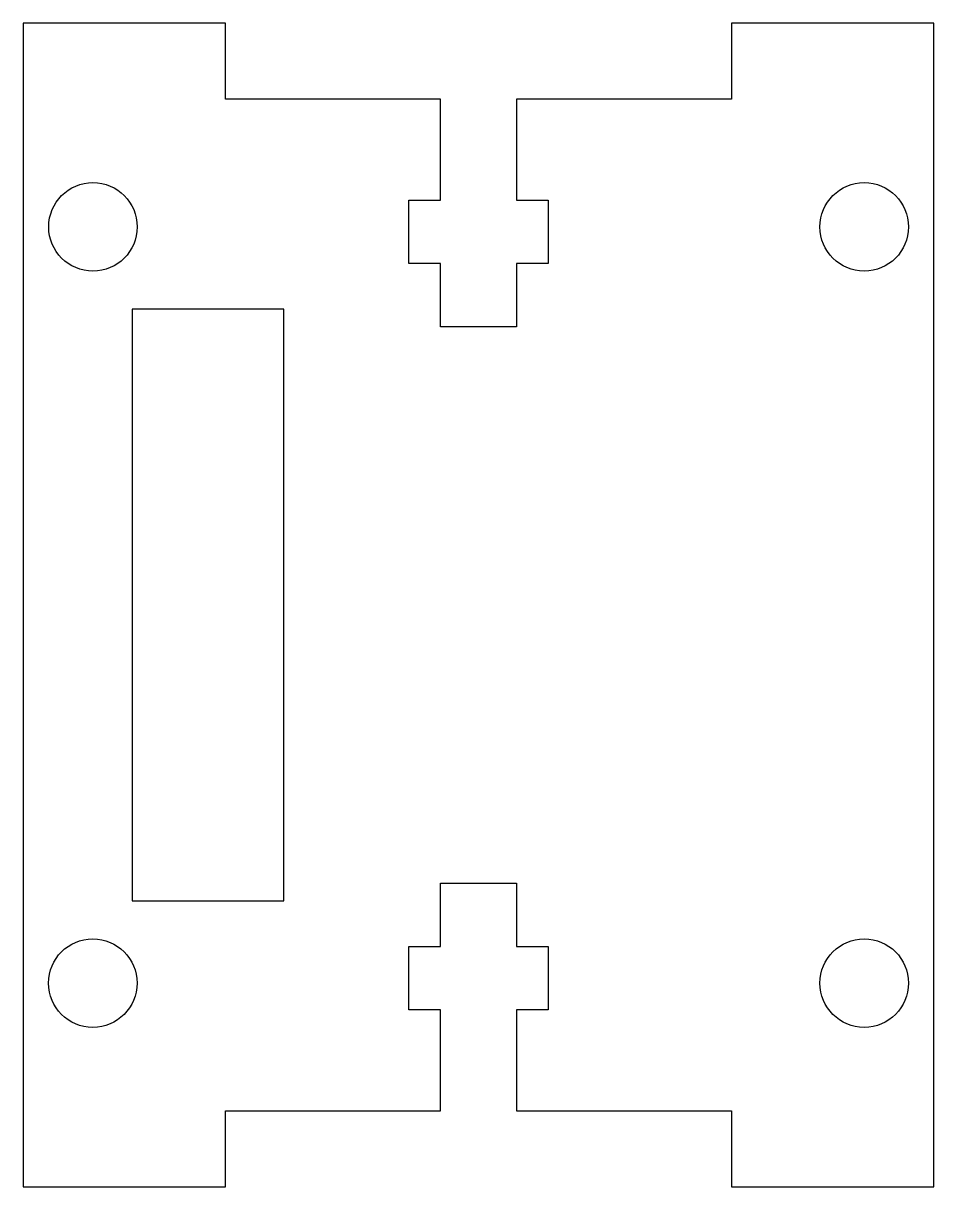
# Model space of a CAD drawing. Header units: millimetres. Extents: x -14.2 to 21.8, y -43 to 3.
import ezdxf

# ---------------------------------------------------------------- set-up
doc = ezdxf.new("R2010")
doc.units = ezdxf.units.MM

msp = doc.modelspace()

# ---------------------------------------------------------------- linework, layer by layer
at = {"color": 7, "linetype": 'Continuous', "lineweight": 25}
for p, q in [((-6.25, 3), (-14.25, 3)), ((-14.25, 3), (-14.25, -43)), ((-6.25, 0), (-6.25, 3)), ((21.75, 3), (13.75, 3)), ((13.75, 3), (13.75, 0)), ((21.75, -43), (21.75, 3)), ((2.25, 0), (-6.25, 0)), ((2.25, -4), (2.25, 0)), ((13.75, 0), (5.25, 0)), ((5.25, 0), (5.25, -4)), ((1, -6.5), (1, -4)), ((1, -4), (2.25, -4)), ((5.25, -4), (6.5, -4)), ((6.5, -4), (6.5, -6.5)), ((2.25, -6.5), (1, -6.5)), ((2.25, -9), (2.25, -6.5)), ((6.5, -6.5), (5.25, -6.5)), ((5.25, -6.5), (5.25, -9)), ((-9.95, -8.3), (-9.95, -31.7)), ((-3.95, -8.3), (-9.95, -8.3)), ((-3.95, -31.7), (-3.95, -8.3)), ((5.25, -9), (2.25, -9)), ((2.25, -33.5), (2.25, -31)), ((2.25, -31), (5.25, -31)), ((5.25, -31), (5.25, -33.5)), ((-9.95, -31.7), (-3.95, -31.7)), ((1, -36), (1, -33.5)), ((1, -33.5), (2.25, -33.5)), ((5.25, -33.5), (6.5, -33.5)), ((6.5, -33.5), (6.5, -36)), ((2.25, -36), (1, -36)), ((2.25, -40), (2.25, -36)), ((6.5, -36), (5.25, -36)), ((5.25, -36), (5.25, -40)), ((-6.25, -43), (-6.25, -40)), ((-6.25, -40), (2.25, -40)), ((5.25, -40), (13.75, -40)), ((13.75, -40), (13.75, -43)), ((-14.25, -43), (-6.25, -43)), ((13.75, -43), (21.75, -43))]:
    msp.add_line(p, q, dxfattribs=at)
for centre in [(-11.495, -5.05), (19, -5.05), (-11.5, -34.95), (19, -34.95)]:
    msp.add_circle(centre, 1.75, dxfattribs=at)

doc.saveas('drawing.dxf')
